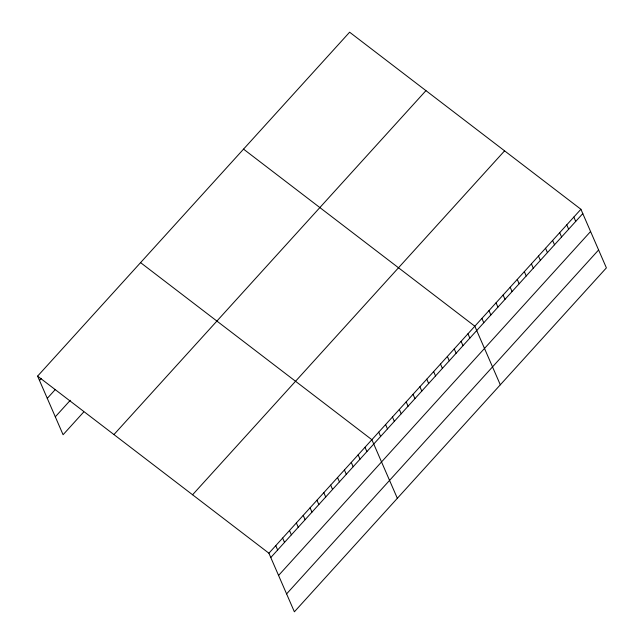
<?xml version="1.0" encoding="UTF-8"?>
<svg xmlns="http://www.w3.org/2000/svg" width="644" height="644" viewBox="0 0 644 644"><rect width="100%" height="100%" fill="white"/><g stroke="black" fill="none" stroke-linecap="round" stroke-linejoin="round"><path stroke-width="0.97" d="M37.61 376.128L349.62 32.2L580.912 209.276L606.39 267.872L294.38 611.8L268.902 553.204L37.61 376.128L63.088 434.724L83.68 412.023M39.493 380.459L41.361 378.398M47.278 398.362L55.392 389.427M55.304 416.813L70.276 400.31M113.94 434.563L425.95 90.635M192.58 494.769L504.582 150.841M268.902 553.204L580.912 209.276M270.786 557.535L582.796 213.607M278.57 575.446L590.58 231.51M286.596 593.889L598.606 249.961M243.537 149.134L474.829 326.21L500.308 384.806M140.577 262.631L371.87 439.707L397.34 498.303M573.836 217.076L575.72 221.399M566.768 224.869L568.652 229.2M559.692 232.661L561.576 236.992M552.624 240.462L554.508 244.784M545.549 248.254L547.432 252.585M538.481 256.054L540.364 260.377M531.405 263.847L533.288 268.178M524.337 271.639L526.22 275.97M517.261 279.44L519.144 283.771M510.193 287.232L512.077 291.563M503.117 295.033L505.001 299.355M496.049 302.825L497.925 307.156M488.973 310.625L490.857 314.948M481.905 318.418L483.781 322.749M467.963 333.777L469.846 338.108M461.104 341.344L462.98 345.675M454.237 348.911L456.121 353.242M447.371 356.478L449.254 360.809M440.512 364.045L442.388 368.376M433.645 371.612L435.529 375.943M426.779 379.179L428.663 383.51M419.912 386.746L421.796 391.077M413.054 394.313L414.937 398.636M406.187 401.88L408.071 406.203M399.32 409.447L401.204 413.77M392.462 417.014L394.345 421.337M385.595 424.573L387.479 428.904M378.728 432.14L380.612 436.471M365.003 447.274L366.887 451.605M358.136 454.841L360.02 459.172M351.278 462.408L353.154 466.739M344.411 469.975L346.295 474.306M337.545 477.542L339.428 481.873M330.678 485.109L332.562 489.44M323.819 492.676L325.703 497.007M316.953 500.243L318.836 504.566M310.086 507.81L311.97 512.133M303.227 515.377L305.103 519.7M296.361 522.944L298.244 527.267M289.494 530.511L291.378 534.834M282.636 538.07L284.511 542.401M275.769 545.637L277.653 549.968"/></g></svg>
